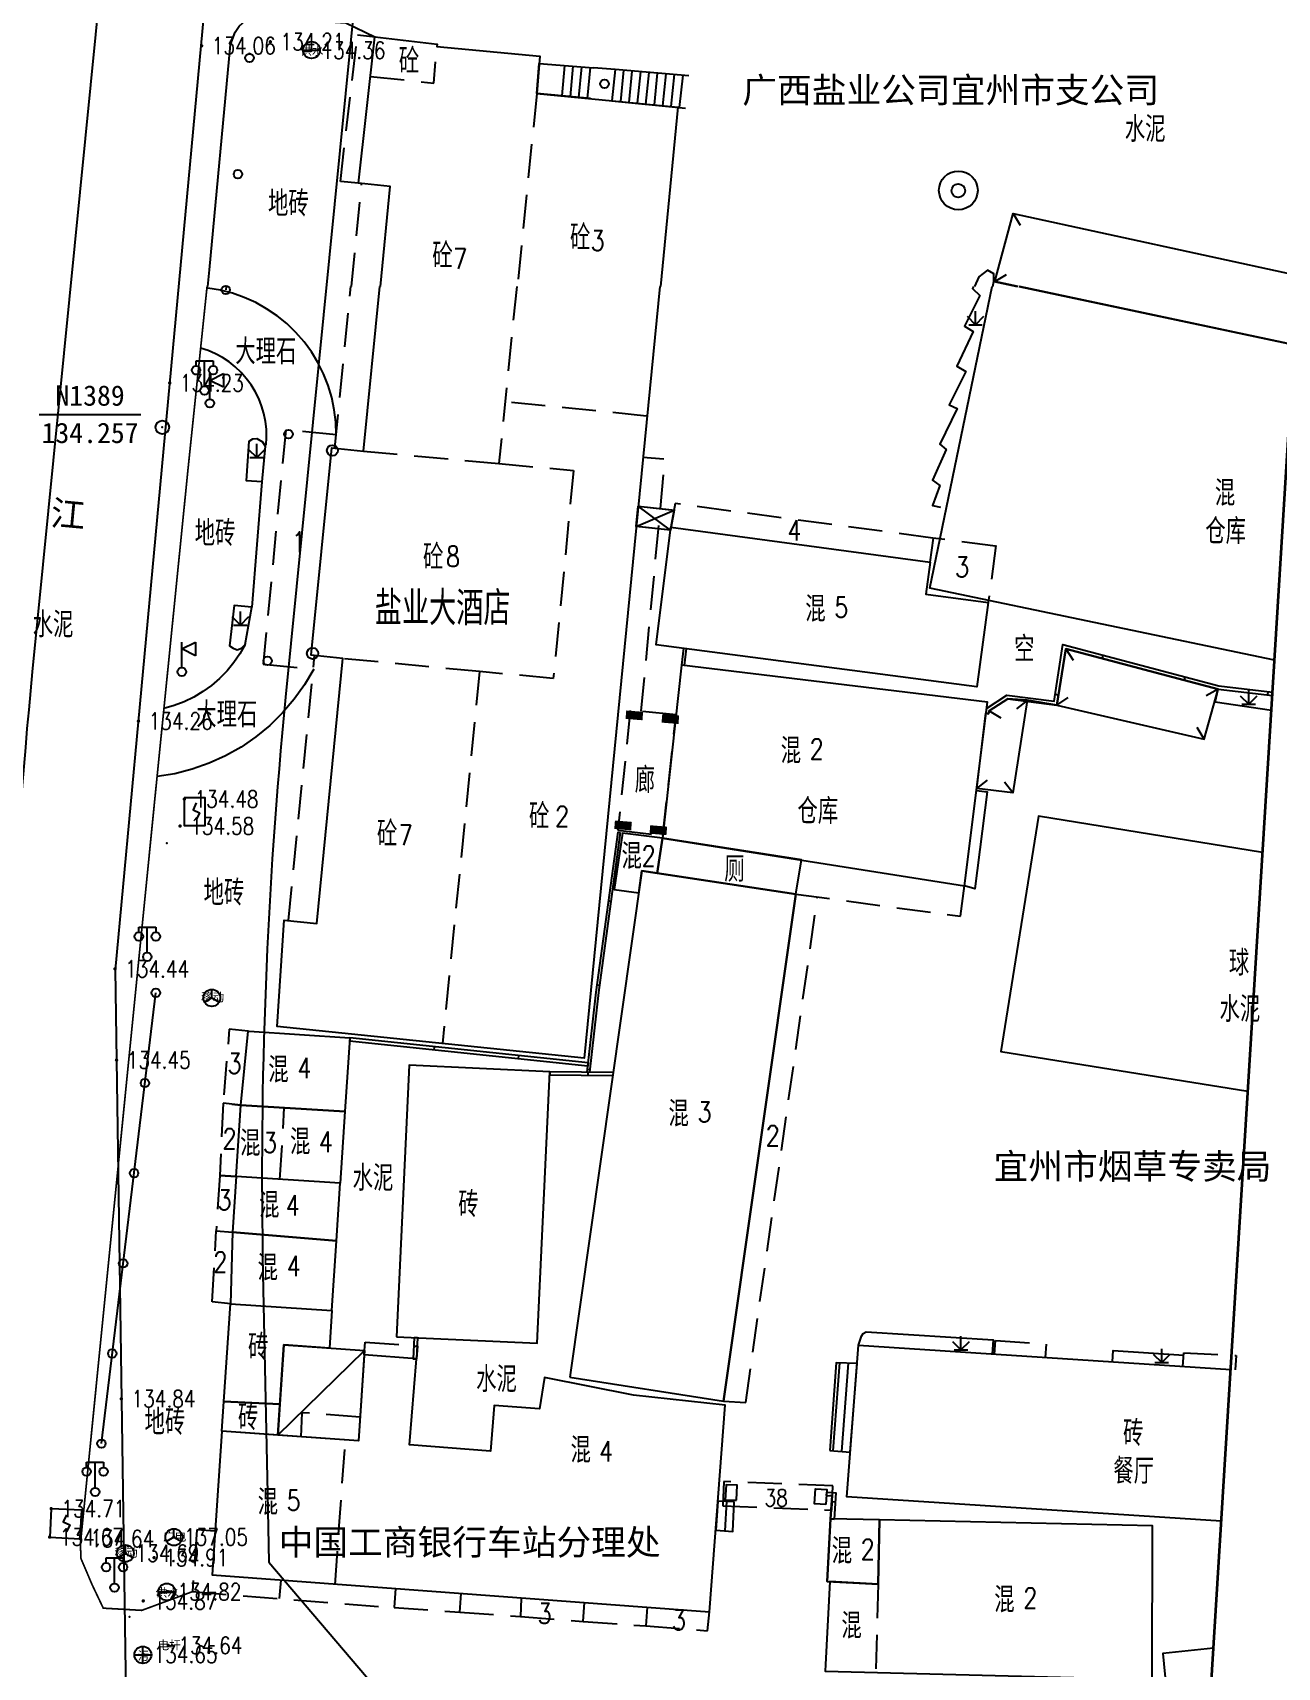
# Model space of a CAD drawing. Extents: x 529262 to 576451, y 2694391 to 2717535.
# Drawn here: x 565179.6 to 565252.9, y 2710315.3 to 2710411.6 of the extents above; entities that cross this region are included whole.
import ezdxf
from ezdxf.enums import TextEntityAlignment as Align
from ezdxf.xclip import XClip

# ---------------------------------------------------------------- set-up
doc = ezdxf.new("R2010")
doc.units = 0
doc.header["$XCLIPFRAME"] = 0
doc.linetypes.add('ACAD_ISO12W100', pattern=[22, 12, -3, 0.5, -3, 0.5, -3])
doc.linetypes.add('X5', pattern=[3, 2, -1])
doc.layers.add('ASSIST', color=7, linetype='Continuous', plot=False)
for name, color, linetype in [('COMPONENT', 8, 'Continuous'), ('DLDW', 8, 'Continuous'), ('DLSS', 4, 'Continuous'), ('DMTZ', 8, 'Continuous'), ('GCD', 8, 'Continuous'), ('GXYZ', 8, 'Continuous'), ('JMD', 8, 'Continuous'), ('KZD', 8, 'Continuous'), ('PP-COM', 7, 'Continuous'), ('RD-中线', 40, 'Continuous'), ('RD-红线', 7, 'Continuous'), ('ZBTZ', 8, 'Continuous'), ('ZJ', 7, 'Continuous'), ('污水管径标注_W10-', 202, 'Continuous')]:
    doc.layers.add(name, color=color, linetype=linetype)
doc.layers.add('控制界线1', color=30, linetype='ACAD_ISO12W100', lineweight=35)
doc.styles.add('HZ', font='rs.shx', dxfattribs={"width": 0.8, "bigfont": 'hztxt.shx'})
doc.styles.add('宋体', font='', dxfattribs={"width": 0.75})
doc.styles.add('等线体', font='simhei.ttf')
doc.styles.get('宋体').set_extended_font_data('SimSun')
doc.linetypes.add('10422', pattern='A,0.75,[150,AAA.SHX,S=0.5,R=0,X=0,Y=0.5],1.5,[177,AAA.SHX,S=1,R=0,X=0,Y=0.4],0.75', length=3)
doc.linetypes.add('1161', pattern='A,0,[149,AAA.SHX,S=0.15,R=0,X=0,Y=0],-1.6', length=1.6)

# ---------------------------------------------------------------- blocks, each defined once
blk = doc.blocks.new('A$C19FD0107')
at = {"layer": 'RD-中线', "color": 8, "linetype": 'Continuous', "flags": 128}
blk.add_lwpolyline([(-5786, 16309.457), (-5818.395, 15983.383, 0.029847), (-5819.803, 15947.626), (-5819.001, 15908.169)], format="xyb", dxfattribs=at)
at = {"layer": 'RD-红线', "color": 8, "linetype": 'Continuous', "flags": 128}
blk.add_lwpolyline([(-5774.908, 16269.383), (-5803.469, 15981.9, 0.029847), (-5804.806, 15947.931), (-5804.543, 15934.986), (-5804.461, 15930.945)], format="xyb", dxfattribs=at)
at = {"layer": 'RD-红线', "color": 8, "linetype": 'Continuous'}
blk.add_lwpolyline([(-5804.461, 15930.945), (-5792.159, 15916.494, 0.356504)], format="xyb", dxfattribs=at)
blk = doc.blocks.new('GC200')
at = {"linetype": 'Continuous', "const_width": 0.2, "flags": 128}
blk.add_lwpolyline([(-0.1, 0, 1), (0.1, 0, 1)], format="xyb", close=True, dxfattribs=at)
blk = doc.blocks.new('gc122')
at = {"color": 8}
blk.add_circle((0, 0), 0.8, dxfattribs=at)
blk = doc.blocks.new('gc170')
at = {"color": 8, "linetype": 'Continuous'}
blk.add_circle((0, 0), 0.5, dxfattribs=at)
blk = doc.blocks.new('gcbj0107')
for q in [(-0.87, -0.5), (0, 1), (0.87, -0.5)]:
    blk.add_line((0, 0), q)
blk.add_circle((0, 0), 1)
blk = doc.blocks.new('gcbj0101')
blk.add_line((-1, 0), (1, 0))
blk.add_circle((0, 0), 1)
blk = doc.blocks.new('gcbj0102')
for p, q in [((-1, 0), (1, 0)), ((0, -1), (0, 1))]:
    blk.add_line(p, q)
blk.add_circle((0, 0), 1)

msp = doc.modelspace()

# ---------------------------------------------------------------- linework, layer by layer
at = {"layer": 'ASSIST', "color": 252, "linetype": 'Continuous', "flags": 128}
for points in [[(565191.012, 2710396.687), (565190.992, 2710396.484)], [(565191.012, 2710396.687), (565190.992, 2710396.484)], [(565183.668, 2710328.521), (565186.877, 2710355.076)], [(565183.668, 2710328.521), (565186.877, 2710355.076)]]:
    msp.add_lwpolyline(points, dxfattribs=at)
for points in [[(565217.198, 2710382.344), (565215.173, 2710382.554), (565215.289, 2710383.739), (565217.402, 2710383.522)], [(565217.198, 2710382.344), (565215.173, 2710382.554), (565215.289, 2710383.739), (565217.402, 2710383.522)], [(565226.574, 2710328.111), (565227.784, 2710328.017), (565228.189, 2710333.235), (565226.953, 2710333.29)], [(565226.574, 2710328.111), (565227.784, 2710328.017), (565228.189, 2710333.235), (565226.953, 2710333.29)], [(565220.954, 2710325.101), (565219.993, 2710325.128), (565219.863, 2710323.417), (565220.871, 2710323.34)], [(565220.954, 2710325.101), (565219.993, 2710325.128), (565219.863, 2710323.417), (565220.871, 2710323.34)]]:
    msp.add_lwpolyline(points, close=True, dxfattribs=at)
at = {"layer": 'ASSIST', "color": 252, "linetype": 'Continuous'}
for p in [(565187.524, 2710363.905), (565187.524, 2710363.905), (565183.412, 2710323.444), (565183.412, 2710323.444), (565185.33, 2710318.32), (565185.33, 2710318.32)]:
    msp.add_point(p, dxfattribs=at)
at = {"layer": 'DLDW', "color": 252}
for p, q in [((565189.246, 2710392.013), (565189.246, 2710392.313)), ((565189.246, 2710392.313), (565190.246, 2710392.313)), ((565189.746, 2710390.813), (565189.746, 2710392.313)), ((565190.246, 2710392.313), (565190.246, 2710392.013)), ((565190.053, 2710390.06, 134.389), (565190.053, 2710391.56, 134.389)), ((565190.053, 2710391.16, 134.389), (565190.853, 2710391.56, 134.389)), ((565190.853, 2710391.56, 134.389), (565190.853, 2710390.76, 134.389)), ((565190.853, 2710390.76, 134.389), (565190.053, 2710391.16, 134.389)), ((565188.41, 2710374.236, 134.217), (565188.41, 2710375.736, 134.217)), ((565188.41, 2710375.336, 134.217), (565189.21, 2710375.736, 134.217)), ((565189.21, 2710374.936, 134.217), (565188.41, 2710375.336, 134.217)), ((565189.21, 2710375.736, 134.217), (565189.21, 2710374.936, 134.217)), ((565185.873, 2710358.65), (565185.873, 2710358.95)), ((565185.873, 2710358.95), (565186.873, 2710358.95)), ((565186.373, 2710357.45), (565186.373, 2710358.95)), ((565186.873, 2710358.95), (565186.873, 2710358.65)), ((565182.798, 2710327.124), (565182.798, 2710327.424)), ((565182.798, 2710327.424), (565183.798, 2710327.424)), ((565183.298, 2710325.924), (565183.298, 2710327.424)), ((565183.798, 2710327.424), (565183.798, 2710327.124)), ((565183.942, 2710321.491), (565183.942, 2710321.791)), ((565183.942, 2710321.791), (565184.942, 2710321.791)), ((565184.442, 2710320.291), (565184.442, 2710321.791)), ((565184.942, 2710321.791), (565184.942, 2710321.491))]:
    msp.add_line(p, q, dxfattribs=at)
at = {"layer": 'DLDW', "color": 252, "linetype": '1161'}
msp.add_lwpolyline([(565252.08, 2710363.336), (565238.876, 2710365.479), (565236.649, 2710351.623), (565251.211, 2710349.279)], dxfattribs=at)
at = {"layer": 'DLDW', "color": 252, "linetype": 'Continuous', "flags": 128}
msp.add_lwpolyline([(565224.582, 2710360.898), (565224.908, 2710362.904), (565216.723, 2710364.194), (565216.412, 2710362.122)], close=True, dxfattribs=at)
at = {"layer": 'DLDW', "color": 252}
for centre in [(565189.246, 2710391.763), (565190.246, 2710391.763), (565189.746, 2710390.563), (565190.053, 2710389.81, 134.389), (565188.41, 2710373.986, 134.217), (565185.873, 2710358.4), (565186.873, 2710358.4), (565186.373, 2710357.2), (565182.798, 2710326.874), (565183.798, 2710326.874), (565183.298, 2710325.674), (565183.942, 2710321.241), (565184.942, 2710321.241), (565184.442, 2710320.041)]:
    msp.add_circle(centre, 0.25, dxfattribs=at)
at = {"layer": 'DLSS', "linetype": 'Continuous'}
for points in [[(565191.273, 2710410.951), (565191.557, 2710411.675), (565191.789, 2710412.033), (565192.194, 2710412.398), (565192.652, 2710412.557), (565198.07, 2710412.225), (565199.772, 2710411.396)], [(565189.934, 2710396.687), (565190.038, 2710397.677), (565191.273, 2710410.951)]]:
    msp.add_lwpolyline(points, dxfattribs=at)
at = {"layer": 'DLSS', "linetype": 'Continuous', "const_width": 0.1}
for points in [[(565186.828, 2710366.608), (565188.763, 2710385.847), (565189.894, 2710396.687)], [(565186.828, 2710366.608), (565182.433, 2710322.608), (565182.466, 2710321.752), (565183.123, 2710320.209), (565183.78, 2710318.829), (565186.05, 2710318.7), (565189.031, 2710319.802)]]:
    msp.add_lwpolyline(points, dxfattribs=at)
at = {"layer": 'DMTZ', "linetype": '10422', "flags": 128}
for points in [[(565252.597, 2710371.712), (565249.29, 2710372.196), (565249.455, 2710372.965)], [(565235.218, 2710366.994), (565235.857, 2710366.915), (565235.115, 2710361.212), (565234.525, 2710361.389)], [(565228.273, 2710334.315), (565228.451, 2710334.846), (565228.551, 2710335.001), (565228.713, 2710335.115), (565236.21, 2710334.646), (565236.154, 2710333.8)], [(565220.871, 2710323.34), (565220.954, 2710325.101)]]:
    msp.add_lwpolyline(points, dxfattribs=at)
at = {"layer": 'DMTZ', "linetype": '10422'}
msp.add_lwpolyline([(565243.227, 2710333.338), (565243.272, 2710334.018), (565247.428, 2710333.736)], dxfattribs=at)
at = {"layer": 'GXYZ', "linetype": 'Continuous', "flags": 128}
for points in [[(565188.551, 2710366.573), (565188.551, 2710364.933), (565189.78, 2710364.933), (565189.78, 2710366.573)], [(565180.717, 2710324.688), (565180.623, 2710323.015), (565182.417, 2710322.921), (565182.511, 2710324.594)]]:
    msp.add_lwpolyline(points, close=True, dxfattribs=at)
for points in [[(565189.262, 2710366.27), (565189.071, 2710365.859), (565189.453, 2710365.681), (565189.262, 2710365.27)], [(565181.61, 2710324.333), (565181.418, 2710323.922), (565181.801, 2710323.744), (565181.61, 2710323.333)]]:
    msp.add_lwpolyline(points, dxfattribs=at)
at = {"layer": 'JMD', "linetype": 'Continuous'}
for p, q in [((565209.315, 2710408.067), (565209.459, 2710409.831)), ((565209.459, 2710409.831), (565212.665, 2710409.569)), ((565210.807, 2710407.92), (565210.968, 2710409.708)), ((565211.305, 2710407.871), (565211.471, 2710409.666)), ((565211.803, 2710407.822), (565211.974, 2710409.625)), ((565212.3, 2710407.773), (565212.477, 2710409.584)), ((565213.928, 2710409.465), (565213.747, 2710407.631)), ((565218.274, 2710409.109), (565213.928, 2710409.465)), ((565214.426, 2710409.424), (565214.243, 2710407.581)), ((565214.924, 2710409.383), (565214.739, 2710407.532)), ((565215.423, 2710409.343), (565215.235, 2710407.483)), ((565215.921, 2710409.302), (565215.732, 2710407.434)), ((565216.419, 2710409.261), (565216.228, 2710407.385)), ((565216.918, 2710409.22), (565216.724, 2710407.336)), ((565217.416, 2710409.179), (565217.22, 2710407.286)), ((565217.914, 2710409.138), (565217.716, 2710407.237)), ((565212.486, 2710407.755), (565209.315, 2710408.067)), ((565213.747, 2710407.631), (565218.074, 2710407.202)), ((565237.378, 2710400.995), (565237.794, 2710400.312)), ((565236.303, 2710396.978), (565236.985, 2710397.396)), ((565217.198, 2710382.344), (565215.289, 2710383.739)), ((565215.173, 2710382.554), (565217.402, 2710383.522)), ((565240.476, 2710375.349), (565240.913, 2710374.68)), ((565240.476, 2710375.349), (565240.913, 2710374.68)), ((565242.641, 2710374.774), (565242.692, 2710374.968)), ((565242.641, 2710374.774), (565242.692, 2710374.968)), ((565247.473, 2710373.491), (565247.525, 2710373.685)), ((565247.473, 2710373.491), (565247.525, 2710373.685)), ((565238.215, 2710372.31), (565237.585, 2710371.816)), ((565240.054, 2710372.622), (565239.857, 2710372.652)), ((565240.054, 2710372.622), (565239.857, 2710372.652)), ((565239.964, 2710372.035), (565240.626, 2710372.483)), ((565239.964, 2710372.035), (565240.626, 2710372.483)), ((565249.455, 2710372.965), (565248.76, 2710372.569)), ((565252.385, 2710372.623), (565252.408, 2710372.822)), ((565252.385, 2710372.623), (565252.408, 2710372.822)), ((565235.933, 2710371.523), (565235.781, 2710371.552)), ((565235.933, 2710371.523), (565235.781, 2710371.552)), ((565235.964, 2710371.689), (565236.653, 2710371.283)), ((565248.628, 2710370.024), (565248.22, 2710370.713)), ((565235.233, 2710367.12), (565235.873, 2710367.601)), ((565237.36, 2710366.857), (565236.878, 2710367.496)), ((565214.092, 2710364.536), (565214.24, 2710364.516)), ((565213.541, 2710360.509), (565213.689, 2710360.488)), ((565212.863, 2710355.555), (565213.012, 2710355.534)), ((565198.302, 2710352.428), (565198.281, 2710352.229)), ((565203.275, 2710351.905), (565203.254, 2710351.706)), ((565208.247, 2710351.382), (565208.227, 2710351.183)), ((565212.336, 2710350.952), (565212.316, 2710350.753)), ((565210.091, 2710350.428), (565210.088, 2710350.228)), ((565212.296, 2710350.587), (565212.445, 2710350.57)), ((565212.323, 2710350.4), (565212.321, 2710350.2)), ((565202.099, 2710334.774), (565202.299, 2710334.765)), ((565194.054, 2710329.018), (565199.165, 2710334.016)), ((565202.041, 2710333.517), (565202.241, 2710333.508)), ((565202.076, 2710334.271), (565202.275, 2710334.262)), ((565226.787, 2710328.094), (565227.17, 2710333.28)), ((565228.189, 2710333.235), (565226.953, 2710333.29)), ((565227.285, 2710328.056), (565227.68, 2710333.257)), ((565227.784, 2710328.017), (565228.189, 2710333.235)), ((565226.574, 2710328.111), (565227.784, 2710328.017)), ((565219.993, 2710325.128), (565219.863, 2710323.417)), ((565220.954, 2710325.101), (565219.993, 2710325.128)), ((565220.493, 2710325.114), (565220.388, 2710323.377)), ((565226.389, 2710325.466), (565226.403, 2710325.666)), ((565226.727, 2710325.444), (565226.577, 2710325.455)), ((565226.702, 2710325.107), (565226.902, 2710325.092)), ((565226.63, 2710324.095), (565226.829, 2710324.081)), ((565219.863, 2710323.417), (565220.871, 2710323.34))]:
    msp.add_line(p, q, dxfattribs=at)
at = {"layer": 'JMD', "linetype": 'X5'}
for points in [[(565198.824, 2710402.777), (565197.746, 2710402.873), (565198.762, 2710411.515), (565199.822, 2710411.396)], [(565209.315, 2710408.067), (565208.175, 2710396.687)], [(565198.398, 2710396.687), (565198.995, 2710402.759)], [(565197.422, 2710387.16), (565198.358, 2710396.687)], [(565208.135, 2710396.687), (565207.091, 2710386.253), (565211.49, 2710385.848), (565210.286, 2710373.598), (565205.953, 2710374.006), (565203.758, 2710352.095)], [(565197.501, 2710387.959), (565194.526, 2710388.251), (565193.202, 2710374.431), (565196.177, 2710374.139)], [(565236.334, 2710381.398), (565232.643, 2710381.87), (565217.471, 2710383.899), (565217.219, 2710382.506)], [(565236.366, 2710381.43), (565235.919, 2710378.083)], [(565194.689, 2710359.343), (565196.222, 2710374.944)], [(565220.326, 2710331.031), (565221.624, 2710330.947), (565225.853, 2710360.726)], [(565191.881, 2710348.461), (565190.844, 2710348.584), (565190.641, 2710344.322), (565191.608, 2710344.258)], [(565191.608, 2710344.258), (565190.641, 2710344.322), (565190.429, 2710341.058), (565191.398, 2710340.978)], [(565191.265, 2710336.76), (565190.194, 2710336.882), (565190.429, 2710341.058), (565191.398, 2710340.978)], [(565199.147, 2710333.744), (565199.199, 2710334.498), (565202.297, 2710334.272), (565202.241, 2710333.508)], [(565236.289, 2710333.791), (565236.342, 2710334.605), (565239.324, 2710334.389), (565239.272, 2710333.597)], [(565247.385, 2710333.067), (565247.438, 2710333.878), (565250.517, 2710333.713), (565250.461, 2710332.866)], [(565190.381, 2710323.363), (565189.291, 2710323.446), (565189.031, 2710319.802)], [(565200.997, 2710319.984), (565200.914, 2710318.86), (565204.777, 2710318.599), (565204.858, 2710319.697)], [(565208.401, 2710319.4), (565208.354, 2710318.341), (565212.052, 2710318.042), (565212.135, 2710319.155)], [(565215.817, 2710318.88), (565215.736, 2710317.783), (565219.377, 2710317.503), (565219.498, 2710318.606)]]:
    msp.add_lwpolyline(points, dxfattribs=at)
at = {"layer": 'JMD', "linetype": 'Continuous'}
for points in [[(565200.106, 2710396.687), (565200.688, 2710402.583), (565198.824, 2710402.777), (565199.772, 2710411.396), (565199.772, 2710411.396), (565203.444, 2710410.964), (565203.43, 2710410.821), (565209.494, 2710410.252), (565209.494, 2710410.252), (565209.315, 2710408.067), (565217.634, 2710407.248), (565216.598, 2710396.687)], [(565216.559, 2710396.687), (565212.103, 2710351.229), (565194.033, 2710353.103), (565194.442, 2710359.367), (565196.355, 2710359.164), (565197.891, 2710374.768), (565196.029, 2710374.964), (565197.236, 2710387.178), (565199.11, 2710386.99), (565200.067, 2710396.687)], [(565232.473, 2710378.924), (565236.15, 2710396.687)], [(565236.192, 2710396.687), (565236.253, 2710396.978)], [(565217.219, 2710382.506), (565232.494, 2710380.454)], [(565217.963, 2710375.378), (565217.853, 2710374.385)], [(565218.112, 2710375.358), (565218.002, 2710374.369)], [(565249.455, 2710372.965), (565240.476, 2710375.349), (565239.964, 2710372.035), (565238.198, 2710372.312), (565237.065, 2710372.408), (565235.964, 2710371.689), (565235.933, 2710371.523)], [(565249.455, 2710372.965), (565240.476, 2710375.349), (565239.964, 2710372.035), (565238.198, 2710372.312), (565237.065, 2710372.408), (565235.964, 2710371.689), (565235.933, 2710371.523)], [(565214.092, 2710364.536), (565212.804, 2710355.12), (565212.275, 2710350.401)], [(565214.24, 2710364.516), (565212.952, 2710355.102), (565212.425, 2710350.399)], [(565224.582, 2710360.898), (565220.326, 2710331.031)], [(565249.646, 2710323.947), (565227.58, 2710325.388), (565228.273, 2710334.315), (565250.198, 2710332.883)], [(565226.63, 2710324.095), (565226.727, 2710325.444)], [(565226.427, 2710320.407), (565226.63, 2710324.095)]]:
    msp.add_lwpolyline(points, dxfattribs=at)
at = {"layer": 'JMD', "linetype": 'X5', "flags": 128}
for points, elevation in [([(565199.516, 2710409.069), (565203.245, 2710408.674), (565203.44, 2710410.942)], -511.111), ([(565215.469, 2710371.664), (565216.88, 2710386.518), (565215.572, 2710386.619)], -529.965), ([(565232.494, 2710380.454), (565232.682, 2710381.865)], 134.581), ([(565197.432, 2710320.199), (565198.041, 2710328.733)], -853.461), ([(565194.17, 2710319.395), (565194.252, 2710320.487)], -855.31), ([(565229.421, 2710320.248), (565229.285, 2710315.047)], -852.009)]:
    msp.add_lwpolyline(points, dxfattribs=dict(at, elevation=elevation))
at = {"layer": 'JMD', "linetype": 'Continuous', "flags": 128}
for points in [[(565213.928, 2710409.465), (565212.665, 2710409.569)], [(565237.673, 2710396.687), (565236.303, 2710396.978), (565237.378, 2710400.995), (565254.18, 2710397.332)], [(565252.78, 2710374.667), (565232.473, 2710378.924), (565236.15, 2710396.687)], [(565236.192, 2710396.687), (565236.253, 2710396.978), (565237.626, 2710396.687)], [(565237.713, 2710396.687), (565253.928, 2710393.247)], [(565253.928, 2710393.252), (565237.76, 2710396.687)], [(565235.816, 2710371.832), (565237.017, 2710372.616), (565239.796, 2710372.258), (565240.312, 2710375.6), (565249.492, 2710373.162), (565252.664, 2710372.792)], [(565235.816, 2710371.832), (565237.017, 2710372.616), (565239.796, 2710372.258), (565240.312, 2710375.6), (565249.492, 2710373.162), (565252.664, 2710372.792)], [(565235.933, 2710371.523), (565235.964, 2710371.689), (565237.065, 2710372.408), (565239.964, 2710372.035), (565240.476, 2710375.349), (565249.455, 2710372.965), (565252.652, 2710372.592)], [(565235.933, 2710371.523), (565235.964, 2710371.689), (565237.065, 2710372.408), (565238.198, 2710372.312), (565239.964, 2710372.035), (565240.476, 2710375.349), (565249.455, 2710372.965), (565252.652, 2710372.592)], [(565235.933, 2710371.523), (565235.964, 2710371.689), (565237.065, 2710372.408), (565239.964, 2710372.035), (565240.476, 2710375.349), (565249.455, 2710372.965), (565252.652, 2710372.592)], [(565235.933, 2710371.523), (565235.964, 2710371.689), (565237.065, 2710372.408), (565238.198, 2710372.312), (565239.964, 2710372.035), (565240.476, 2710375.349), (565249.455, 2710372.965), (565252.652, 2710372.592)], [(565212.316, 2710350.753), (565198.281, 2710352.229)], [(565212.336, 2710350.952), (565198.302, 2710352.428)], [(565213.783, 2710350.182), (565210.088, 2710350.228)], [(565213.812, 2710350.381), (565210.091, 2710350.428)], [(565202.099, 2710334.774), (565202.041, 2710333.517)], [(565202.299, 2710334.765), (565202.241, 2710333.508)], [(565226.389, 2710325.466), (565226.727, 2710325.444), (565226.63, 2710324.095)], [(565226.403, 2710325.666), (565226.941, 2710325.63), (565226.829, 2710324.081)], [(565249.184, 2710316.464), (565246.206, 2710316.149), (565247.12, 2710306.664), (565248.587, 2710306.806)]]:
    msp.add_lwpolyline(points, dxfattribs=at)
at = {"layer": 'JMD', "linetype": 'X5', "flags": 128}
for points in [[(565215.787, 2710389.059), (565207.455, 2710389.894)], [(565199.11, 2710386.99), (565207.091, 2710386.253)], [(565215.289, 2710383.739), (565217.402, 2710383.522)], [(565217.198, 2710382.344), (565215.173, 2710382.554)], [(565205.953, 2710374.006), (565197.891, 2710374.768)], [(565192.315, 2710352.827), (565191.202, 2710352.934), (565190.844, 2710348.584), (565191.881, 2710348.461)], [(565194.19, 2710344.089), (565194.444, 2710348.307)], [(565198.911, 2710330.088), (565195.48, 2710330.339), (565195.422, 2710328.92)], [(565189.031, 2710319.802), (565200.914, 2710318.86)], [(565204.777, 2710318.599), (565208.354, 2710318.341)], [(565212.052, 2710318.042), (565215.736, 2710317.783)]]:
    msp.add_lwpolyline(points, dxfattribs=at)
at = {"layer": 'JMD', "linetype": 'Continuous', "flags": 128}
for points in [[(565217.219, 2710382.506), (565232.494, 2710380.454), (565232.246, 2710378.566), (565235.919, 2710378.083), (565235.251, 2710373.1), (565216.358, 2710375.589)], [(565239.964, 2710372.035), (565248.628, 2710370.024), (565249.455, 2710372.965), (565240.476, 2710375.349)], [(565234.525, 2710361.389), (565235.862, 2710372.201), (565217.853, 2710374.385), (565216.723, 2710364.194)], [(565238.215, 2710372.31), (565237.36, 2710366.857), (565235.233, 2710367.12), (565235.781, 2710371.552), (565235.933, 2710371.523), (565235.964, 2710371.689), (565237.065, 2710372.408)], [(565216.723, 2710364.194), (565214.359, 2710364.488), (565213.879, 2710361.17), (565215.327, 2710360.963), (565215.512, 2710362.257), (565216.412, 2710362.122)], [(565211.263, 2710332.447), (565220.326, 2710331.031), (565224.582, 2710360.898), (565215.512, 2710362.257)], [(565192.383, 2710352.816), (565198.302, 2710352.428), (565198.019, 2710348.092), (565191.881, 2710348.461), (565192.315, 2710352.827)], [(565198.019, 2710348.092), (565197.742, 2710343.857), (565191.608, 2710344.258), (565191.881, 2710348.461)], [(565191.398, 2710340.978), (565191.265, 2710336.76), (565197.251, 2710336.361), (565197.52, 2710340.472)], [(565219.498, 2710318.606), (565220.424, 2710330.79), (565215.011, 2710331.382), (565209.768, 2710332.424), (565209.483, 2710330.565), (565206.802, 2710330.776), (565206.597, 2710328.084), (565201.811, 2710328.449), (565202.241, 2710333.508), (565199.147, 2710333.744), (565198.82, 2710328.677), (565190.774, 2710329.252), (565190.186, 2710320.79)], [(565194.054, 2710329.018), (565194.413, 2710334.333), (565199.165, 2710334.016), (565198.82, 2710328.677)], [(565190.774, 2710329.252), (565190.874, 2710331.004), (565194.177, 2710330.841), (565194.054, 2710329.018)], [(565221.075, 2710325.186), (565221.131, 2710326.077), (565220.47, 2710326.09), (565220.414, 2710325.199)], [(565245.577, 2710314.623), (565245.584, 2710323.689), (565229.502, 2710324.033), (565229.421, 2710320.248), (565226.58, 2710320.402), (565226.325, 2710315.504), (565226.315, 2710315.124)], [(565229.421, 2710320.248), (565229.502, 2710324.033), (565226.63, 2710324.095), (565226.427, 2710320.407)]]:
    msp.add_lwpolyline(points, close=True, dxfattribs=at)
at = {"layer": 'JMD', "const_width": 1}
for points in [[(565215.086, 2710371.674), (565215.046, 2710371.176)], [(565217.208, 2710371.455), (565217.168, 2710370.957)], [(565214.421, 2710365.19), (565214.381, 2710364.691)], [(565216.499, 2710364.911), (565216.458, 2710364.413)]]:
    msp.add_lwpolyline(points, dxfattribs=at)
at = {"layer": 'JMD', "linetype": 'X5'}
for points in [[(565216.739, 2710364.347), (565217.528, 2710371.456), (565214.829, 2710371.718), (565214.098, 2710364.668)], [(565226.699, 2710324.599), (565226.755, 2710326.038), (565220.338, 2710326.288), (565220.282, 2710324.849)]]:
    msp.add_lwpolyline(points, close=True, dxfattribs=at)
at = {"layer": 'JMD', "linetype": 'X5', "elevation": -416.55}
msp.add_lwpolyline([(565224.582, 2710360.898), (565234.276, 2710359.587), (565234.525, 2710361.389)], dxfattribs=at)
at = {"layer": 'JMD', "linetype": 'Continuous', "flags": 128}
for points, elevation in [([(565201.059, 2710334.822), (565209.35, 2710334.438), (565210.091, 2710350.428), (565201.8, 2710350.812)], -0.183), ([(565197.742, 2710343.857), (565191.608, 2710344.258), (565191.398, 2710340.978), (565197.52, 2710340.472)], -0.183), ([(565197.251, 2710336.361), (565197.107, 2710334.153), (565194.413, 2710334.333), (565194.177, 2710330.841), (565190.874, 2710331.004), (565191.265, 2710336.76)], 134.872)]:
    msp.add_lwpolyline(points, close=True, dxfattribs=dict(at, elevation=elevation))
at = {"layer": 'JMD', "linetype": 'Continuous'}
msp.add_lwpolyline([(565226.355, 2710324.934), (565225.682, 2710324.971), (565225.74, 2710325.858), (565226.413, 2710325.821)], close=True, dxfattribs=at)
for centre, radius in [((565194.694, 2710387.992), 0.25), ((565197.275, 2710387.03), 0.32), ((565196.111, 2710375.075), 0.33), ((565193.46, 2710374.634), 0.25)]:
    msp.add_circle(centre, radius, dxfattribs=at)
at = {"layer": 'KZD', "linetype": 'Continuous'}
msp.add_line((565180.002, 2710389.157), (565186.002, 2710389.157), dxfattribs=at)
at = {"layer": 'KZD'}
msp.add_circle((565187.258, 2710388.393, 134.257), 0.4, dxfattribs=at)
msp.add_point((565187.258, 2710388.393, 134.257), dxfattribs=at)
at = {"layer": 'ZBTZ'}
for p, q in [((565235.164, 2710394.44), (565235.164, 2710395.24)), ((565234.664, 2710394.94), (565235.164, 2710394.44)), ((565234.764, 2710394.44), (565235.564, 2710394.44)), ((565235.164, 2710394.44), (565235.664, 2710394.94)), ((565192.32, 2710387.114), (565192.82, 2710386.613)), ((565192.42, 2710386.613), (565193.22, 2710386.613)), ((565192.82, 2710386.613), (565192.82, 2710387.414)), ((565192.82, 2710386.613), (565193.32, 2710387.114)), ((565191.359, 2710377.239), (565191.859, 2710376.739)), ((565191.859, 2710376.739), (565191.859, 2710377.539)), ((565191.859, 2710376.739), (565192.359, 2710377.239)), ((565191.459, 2710376.739), (565192.259, 2710376.739)), ((565250.761, 2710372.582), (565251.261, 2710372.082)), ((565250.861, 2710372.082), (565251.661, 2710372.082)), ((565251.261, 2710372.082), (565251.261, 2710372.882)), ((565251.261, 2710372.082), (565251.761, 2710372.582)), ((565233.808, 2710334.548), (565234.308, 2710334.048)), ((565234.308, 2710334.048), (565234.308, 2710334.848)), ((565234.308, 2710334.048), (565234.808, 2710334.548)), ((565233.908, 2710334.048), (565234.708, 2710334.048)), ((565245.634, 2710333.798), (565246.134, 2710333.298)), ((565246.134, 2710333.298), (565246.134, 2710334.098)), ((565246.134, 2710333.298), (565246.634, 2710333.798)), ((565245.734, 2710333.298), (565246.534, 2710333.298))]:
    msp.add_line(p, q, dxfattribs=at)
at = {"layer": 'ZBTZ', "linetype": 'Continuous'}
for points in [[(565236.253, 2710396.978), (565236.251, 2710397.435), (565235.865, 2710397.658), (565235.357, 2710397.264), (565235.097, 2710396.687)], [(565235.048, 2710396.687), (565234.995, 2710396.568), (565235.415, 2710396.159), (565234.51, 2710394.358), (565235.025, 2710394.034), (565234.057, 2710391.991), (565234.595, 2710391.682), (565233.61, 2710389.72), (565234.076, 2710389.506), (565233.07, 2710387.407), (565233.431, 2710387.084), (565232.635, 2710385.286), (565233.058, 2710384.965), (565232.624, 2710383.795), (565233.109, 2710383.695)]]:
    msp.add_lwpolyline(points, dxfattribs=at)
at = {"layer": 'ZBTZ', "linetype": '1161', "flags": 128}
for points in [[(565197.501, 2710387.959), (565197.476, 2710388.697), (565197.388, 2710389.43), (565197.238, 2710390.153), (565197.026, 2710390.86), (565196.755, 2710391.547), (565196.426, 2710392.208), (565196.042, 2710392.838), (565195.606, 2710393.433), (565195.12, 2710393.989), (565194.588, 2710394.502), (565194.015, 2710394.967), (565193.404, 2710395.381), (565192.759, 2710395.741), (565192.087, 2710396.046), (565191.39, 2710396.291), (565190.676, 2710396.476), (565189.948, 2710396.6)], [(565193.373, 2710387.344), (565193.401, 2710387.811), (565193.389, 2710388.279), (565193.335, 2710388.743), (565193.242, 2710389.202), (565193.108, 2710389.65), (565192.937, 2710390.085), (565192.728, 2710390.504), (565192.483, 2710390.903), (565192.205, 2710391.278), (565191.895, 2710391.629), (565191.555, 2710391.951), (565191.189, 2710392.242), (565190.799, 2710392.5), (565190.388, 2710392.723), (565189.959, 2710392.91), (565189.516, 2710393.059)], [(565193.124, 2710385.173), (565192.523, 2710377.799)], [(565192.141, 2710375.592), (565191.829, 2710375.047), (565191.472, 2710374.531), (565191.071, 2710374.047), (565190.632, 2710373.599), (565190.155, 2710373.19), (565189.645, 2710372.822), (565189.106, 2710372.5), (565188.542, 2710372.225), (565187.956, 2710371.999), (565187.353, 2710371.823)], [(565196.177, 2710374.139), (565195.64, 2710373.229), (565195.026, 2710372.369), (565194.339, 2710371.565), (565193.584, 2710370.825), (565192.768, 2710370.154), (565191.896, 2710369.556), (565190.975, 2710369.037), (565190.013, 2710368.6), (565189.016, 2710368.249), (565187.992, 2710367.986), (565186.95, 2710367.814)]]:
    msp.add_lwpolyline(points, dxfattribs=at)
at = {"layer": 'ZBTZ', "linetype": 'Continuous'}
for points in [[(565193.124, 2710385.173), (565192.219, 2710385.245), (565192.375, 2710387.58), (565192.583, 2710387.718), (565192.834, 2710387.727), (565193.169, 2710387.546), (565193.319, 2710387.29)], [(565192.523, 2710377.799), (565191.493, 2710377.901), (565191.216, 2710375.517), (565191.438, 2710375.376), (565191.667, 2710375.287), (565191.928, 2710375.381), (565192.141, 2710375.592)]]:
    msp.add_lwpolyline(points, close=True, dxfattribs=at)
for centre, radius in [((565234.153, 2710402.352), 1.141), ((565190.992, 2710396.484), 0.25), ((565186.877, 2710355.076), 0.25), ((565186.236, 2710349.765), 0.25), ((565185.594, 2710344.454), 0.25), ((565184.952, 2710339.143), 0.25), ((565184.31, 2710333.832), 0.25), ((565183.668, 2710328.521), 0.25)]:
    msp.add_circle(centre, radius, dxfattribs=at)
at = {"layer": '控制界线1', "color": 252, "linetype": 'Continuous', "flags": 128}
msp.add_lwpolyline([(565188.368, 2710139.189), (565315.579, 2710129.586), (565330.583, 2710250.72), (565247.22, 2710284.672), (565280.117, 2710817.13), (565209.112, 2710830.885), (565187.376, 2710792.516), (565139.509, 2710295.527), (565131.76, 2710174.472)], close=True, dxfattribs=at)
msp.add_lwpolyline([(565188.368, 2710139.189), (565315.579, 2710129.586), (565330.583, 2710250.72), (565247.22, 2710284.672), (565280.117, 2710817.13), (565209.112, 2710830.885), (565187.376, 2710792.516), (565139.509, 2710295.527), (565131.76, 2710174.472)], close=True, dxfattribs=at)
msp.add_lwpolyline([(565188.368, 2710139.189), (565315.579, 2710129.586), (565330.583, 2710250.72), (565247.22, 2710284.672), (565280.117, 2710817.13), (565209.112, 2710830.885), (565187.376, 2710792.516), (565139.509, 2710295.527), (565131.76, 2710174.472)], close=True, dxfattribs=at)
at = {"layer": '污水管径标注_W10-'}
msp.add_lwpolyline([(565199.226, 2710510.402), (565197.26, 2710490.499), (565195.816, 2710475.893), (565195.293, 2710470.596), (565193.326, 2710450.693), (565191.653, 2710433.763), (565190.022, 2710416.174), (565189.53, 2710410.874), (565187.683, 2710390.959), (565185.836, 2710371.045), (565184.48, 2710356.43), (565184.558, 2710351.108), (565184.85, 2710331.11), (565185.142, 2710311.113)], dxfattribs=at)

# ---------------------------------------------------------------- block references
at = {"layer": 'COMPONENT', "linetype": 'Continuous', "xscale": 0.5, "yscale": 0.5}
for name, p in [('gcbj0101', (565196.042, 2710410.621)), ('gcbj0107', (565190.175, 2710354.782)), ('gcbj0107', (565187.944, 2710323.011)), ('gcbj0107', (565185.08, 2710322.058)), ('gcbj0101', (565187.525, 2710319.789)), ('gcbj0102', (565186.111, 2710316.078))]:
    msp.add_blockref(name, p, dxfattribs=at)
at = {"layer": 'GCD', "linetype": 'Continuous'}
ref = msp.add_blockref('GC200', (565193.62, 2710411.107, 134.205), dxfattribs=dict(at, xscale=0.5, yscale=0.5, zscale=0.5))
ref.add_attrib('height', '134.21', dxfattribs={"linetype": 'Continuous', "height": 1, "style": 'HZ', "width": 0.8}).set_placement((565194.22, 2710411.107, 134.205), align=Align.MIDDLE_LEFT)
ref = msp.add_blockref('GC200', (565189.572, 2710410.869, 134.06), dxfattribs=dict(at, xscale=0.5, yscale=0.5, zscale=0.5))
ref.add_attrib('height', '134.06', dxfattribs={"linetype": 'Continuous', "height": 1, "style": 'HZ', "width": 0.8}).set_placement((565190.172, 2710410.869, 134.06), align=Align.MIDDLE_LEFT)
ref = msp.add_blockref('GC200', (565196.033, 2710410.602, 134.359), dxfattribs=dict(at, xscale=0.5, yscale=0.5, zscale=0.5))
ref.add_attrib('height', '134.36', dxfattribs={"linetype": 'Continuous', "height": 1, "style": 'HZ', "width": 0.8}).set_placement((565196.633, 2710410.602, 134.359), align=Align.MIDDLE_LEFT)
ref = msp.add_blockref('GC200', (565187.695, 2710391.008, 134.23), dxfattribs=dict(at, xscale=0.5, yscale=0.5, zscale=0.5))
ref.add_attrib('height', '134.23', dxfattribs={"linetype": 'Continuous', "height": 1, "style": 'HZ', "width": 0.8}).set_placement((565188.295, 2710391.008, 134.23), align=Align.MIDDLE_LEFT)
ref = msp.add_blockref('GC200', (565185.854, 2710371.085, 134.26), dxfattribs=dict(at, xscale=0.5, yscale=0.5, zscale=0.5))
ref.add_attrib('height', '134.26', dxfattribs={"linetype": 'Continuous', "height": 1, "style": 'HZ', "width": 0.8}).set_placement((565186.454, 2710371.085, 134.26), align=Align.MIDDLE_LEFT)
ref = msp.add_blockref('GC200', (565188.555, 2710366.493, 134.476), dxfattribs=dict(at, xscale=0.5, yscale=0.5, zscale=0.5))
ref.add_attrib('height', '134.48', dxfattribs={"linetype": 'Continuous', "height": 1, "style": 'HZ', "width": 0.8}).set_placement((565189.155, 2710366.493, 134.476), align=Align.MIDDLE_LEFT)
ref = msp.add_blockref('GC200', (565188.305, 2710364.904, 134.576), dxfattribs=dict(at, xscale=0.5, yscale=0.5, zscale=0.5))
ref.add_attrib('height', '134.58', dxfattribs={"linetype": 'Continuous', "height": 1, "style": 'HZ', "width": 0.8}).set_placement((565188.905, 2710364.904, 134.576), align=Align.MIDDLE_LEFT)
ref = msp.add_blockref('GC200', (565184.469, 2710356.489, 134.44), dxfattribs=dict(at, xscale=0.5, yscale=0.5, zscale=0.5))
ref.add_attrib('height', '134.44', dxfattribs={"linetype": 'Continuous', "height": 1, "style": 'HZ', "width": 0.8}).set_placement((565185.069, 2710356.489, 134.44), align=Align.MIDDLE_LEFT)
ref = msp.add_blockref('GC200', (565184.56, 2710351.115, 134.45), dxfattribs=dict(at, xscale=0.5, yscale=0.5, zscale=0.5))
ref.add_attrib('height', '134.45', dxfattribs={"linetype": 'Continuous', "height": 1, "style": 'HZ', "width": 0.8}).set_placement((565185.16, 2710351.115, 134.45), align=Align.MIDDLE_LEFT)
ref = msp.add_blockref('GC200', (565184.844, 2710331.162, 134.84), dxfattribs=dict(at, xscale=0.5, yscale=0.5, zscale=0.5))
ref.add_attrib('height', '134.84', dxfattribs={"linetype": 'Continuous', "height": 1, "style": 'HZ', "width": 0.8}).set_placement((565185.444, 2710331.162, 134.84), align=Align.MIDDLE_LEFT)
ref = msp.add_blockref('GC200', (565180.713, 2710324.691, 134.708), dxfattribs=dict(at, xscale=0.5, yscale=0.5, zscale=0.5))
ref.add_attrib('height', '134.71', dxfattribs={"linetype": 'Continuous', "height": 1, "style": 'HZ', "width": 0.8}).set_placement((565181.313, 2710324.691, 134.708), align=Align.MIDDLE_LEFT)
ref = msp.add_blockref('GC200', (565180.619, 2710323.018, 134.674), dxfattribs=dict(at, xscale=0.5, yscale=0.5, zscale=0.5))
ref.add_attrib('height', '134.67', dxfattribs={"linetype": 'Continuous', "height": 1, "style": 'HZ', "width": 0.8}).set_placement((565181.219, 2710323.018, 134.674), align=Align.MIDDLE_LEFT)
ref = msp.add_blockref('GC200', (565182.413, 2710322.924, 134.644), dxfattribs=dict(at, xscale=0.5, yscale=0.5, zscale=0.5))
ref.add_attrib('height', '134.64', dxfattribs={"linetype": 'Continuous', "height": 1, "style": 'HZ', "width": 0.8}).set_placement((565183.013, 2710322.924, 134.644), align=Align.MIDDLE_LEFT)
ref = msp.add_blockref('GC200', (565187.936, 2710323.019, 137.051), dxfattribs=dict(at, xscale=0.5, yscale=0.5, zscale=0.5))
ref.add_attrib('height', '137.05', dxfattribs={"linetype": 'Continuous', "height": 1, "style": 'HZ', "width": 0.8}).set_placement((565188.536, 2710323.019, 137.051), align=Align.MIDDLE_LEFT)
ref = msp.add_blockref('GC200', (565185.079, 2710322.067, 134.694), dxfattribs=dict(at, xscale=0.5, yscale=0.5, zscale=0.5))
ref.add_attrib('height', '134.69', dxfattribs={"linetype": 'Continuous', "height": 1, "style": 'HZ', "width": 0.8}).set_placement((565185.679, 2710322.067, 134.694), align=Align.MIDDLE_LEFT)
ref = msp.add_blockref('GC200', (565186.773, 2710321.803, 134.907), dxfattribs=dict(at, xscale=0.5, yscale=0.5, zscale=0.5))
ref.add_attrib('height', '134.91', dxfattribs={"linetype": 'Continuous', "height": 1, "style": 'HZ', "width": 0.8}).set_placement((565187.373, 2710321.803, 134.907), align=Align.MIDDLE_LEFT)
ref = msp.add_blockref('GC200', (565187.548, 2710319.796, 134.818), dxfattribs=dict(at, xscale=0.5, yscale=0.5, zscale=0.5))
ref.add_attrib('height', '134.82', dxfattribs={"linetype": 'Continuous', "height": 1, "style": 'HZ', "width": 0.8}).set_placement((565188.148, 2710319.796, 134.818), align=Align.MIDDLE_LEFT)
ref = msp.add_blockref('GC200', (565186.133, 2710319.257, 134.869), dxfattribs=dict(at, xscale=0.5, yscale=0.5, zscale=0.5))
ref.add_attrib('height', '134.87', dxfattribs={"linetype": 'Continuous', "height": 1, "style": 'HZ', "width": 0.8}).set_placement((565186.733, 2710319.257, 134.869), align=Align.MIDDLE_LEFT)
ref = msp.add_blockref('GC200', (565186.142, 2710316.102, 134.653), dxfattribs=dict(at, xscale=0.5, yscale=0.5, zscale=0.5))
ref.add_attrib('height', '134.65', dxfattribs={"linetype": 'Continuous', "height": 1, "style": 'HZ', "width": 0.8}).set_placement((565186.742, 2710316.102, 134.653), align=Align.MIDDLE_LEFT)
ref = msp.add_blockref('GC200', (565187.608, 2710316.631, 134.642), dxfattribs=dict(at, xscale=0.5, yscale=0.5, zscale=0.5))
ref.add_attrib('height', '134.64', dxfattribs={"linetype": 'Continuous', "height": 1, "style": 'HZ', "width": 0.8}).set_placement((565188.208, 2710316.631, 134.642), align=Align.MIDDLE_LEFT)
at = {"layer": 'JMD', "linetype": 'Continuous', "xscale": 0.5, "yscale": 0.5, "zscale": 0.5}
msp.add_blockref('gc170', (565213.306, 2710408.631), dxfattribs=at)
at = {"layer": 'PP-COM'}
ref = msp.add_blockref('A$C19FD0107', (570997.993, 2694390.603), dxfattribs=at)
XClip(ref).set_block_clipping_path([(-9366.4383134884, 14428.6043910822), (-3328.4480743363, 17452.7484863754)])
at = {"layer": 'ZBTZ', "linetype": 'Continuous', "xscale": 0.4999999998610344, "yscale": 0.4999999998610344, "zscale": 0.4999999998610344, "rotation": 264.3058132555566}
for p in [(565192.395, 2710410.155), (565191.712, 2710403.306)]:
    msp.add_blockref('gc170', p, dxfattribs=at)
at = {"layer": 'ZBTZ', "linetype": 'Continuous', "xscale": 0.5, "yscale": 0.5, "zscale": 0.5}
msp.add_blockref('gc122', (565234.148, 2710402.333), dxfattribs=at)

# ---------------------------------------------------------------- texts
at = {"layer": 'DLDW', "color": 252, "linetype": 'Continuous', "style": 'HZ', "width": 0.8}
msp.add_text('厕', height=1.5, rotation=0.00008, dxfattribs=at).set_placement((565220.962, 2710362.403), align=Align.MIDDLE)
at = {"layer": 'DLDW', "color": 252, "linetype": '1161', "style": 'HZ', "width": 0.8}
msp.add_text('球', height=1.5, rotation=0.00008, dxfattribs=at).set_placement((565250.691, 2710356.921), align=Align.MIDDLE)
at = {"layer": 'GXYZ', "linetype": 'Continuous', "style": '宋体'}
for s, p in [('供水', (565196.069, 2710410.595)), ('移动', (565190.219, 2710354.832)), ('广电', (565187.988, 2710323.061)), ('移动', (565185.124, 2710322.108)), ('供水', (565187.552, 2710319.762)), ('污', (565186.147, 2710316.038)), ('电杆', (565187.658, 2710316.664))]:
    msp.add_text(s, height=0.5, dxfattribs=at).set_placement(p, align=Align.MIDDLE)
at = {"layer": 'JMD', "linetype": 'Continuous', "style": 'HZ', "width": 0.8}
for p in [(565202.392, 2710409.978), (565212.471, 2710399.577), (565204.365, 2710398.514)]:
    msp.add_text('砼', height=1.5, dxfattribs=at).set_placement(p, align=Align.MIDDLE_RIGHT)
for s, p in [('3', (565212.5, 2710399.395)), ('7', (565204.394, 2710398.333))]:
    msp.add_text(s, height=1.2, dxfattribs=at).set_placement(p, align=Align.MIDDLE_LEFT)
for s, p in [('混', (565250.465, 2710384.52)), ('砼', (565203.818, 2710380.755)), ('混', (565226.335, 2710377.689)), ('混', (565224.885, 2710369.34)), ('廊', (565216.283, 2710367.612)), ('砼', (565210.057, 2710365.483)), ('砼', (565201.101, 2710364.452)), ('混', (565215.509, 2710363.127)), ('混', (565194.7, 2710350.543)), ('混', (565218.275, 2710347.953)), ('混', (565193.04, 2710346.214)), ('混', (565195.978, 2710346.301)), ('混', (565194.154, 2710342.571)), ('砖', (565205.895, 2710342.618, -138.265)), ('混', (565194.069, 2710338.879)), ('砖', (565193.508, 2710334.215, -138.265)), ('砖', (565192.914, 2710330.069, -138.265)), ('砖', (565245.057, 2710329.139, -138.265)), ('混', (565212.508, 2710328.142)), ('混', (565194.073, 2710325.074)), ('混', (565227.892, 2710322.199)), ('混', (565237.466, 2710319.327)), ('混', (565228.46, 2710317.791))]:
    msp.add_text(s, height=1.5, rotation=0.00008, dxfattribs=at).set_placement(p, align=Align.MIDDLE_RIGHT)
for s, p in [('4', (565224.078, 2710382.324)), ('1', (565194.888, 2710381.638)), ('8', (565203.975, 2710380.785)), ('3', (565233.966, 2710380.173)), ('5', (565226.85, 2710377.79)), ('2', (565225.401, 2710369.441)), ('2', (565210.403, 2710365.476)), ('7', (565201.184, 2710364.384)), ('2', (565215.501, 2710363.135)), ('3', (565191.101, 2710350.916)), ('4', (565195.216, 2710350.643)), ('3', (565218.79, 2710348.054)), ('2', (565190.806, 2710346.486)), ('2', (565222.813, 2710346.668)), ('3', (565193.195, 2710346.256)), ('4', (565196.478, 2710346.301)), ('3', (565190.512, 2710342.882)), ('4', (565194.524, 2710342.563)), ('2', (565190.269, 2710339.215)), ('4', (565194.584, 2710338.98)), ('4', (565212.986, 2710328.074)), ('5', (565194.588, 2710325.175)), ('2', (565228.408, 2710322.299)), ('3', (565209.374, 2710318.516)), ('2', (565237.981, 2710319.428)), ('3', (565217.278, 2710318.133))]:
    msp.add_text(s, height=1.2, rotation=0.00008, dxfattribs=at).set_placement(p, align=Align.MIDDLE_LEFT)
at = {"layer": 'KZD', "linetype": 'Continuous', "style": '等线体'}
for s, p in [('N1389', (565183.002, 2710390.257)), ('134.257', (565183.002, 2710388.057))]:
    msp.add_text(s, height=1.2, rotation=0.00008, dxfattribs=at).set_placement(p, align=Align.MIDDLE)
at = {"layer": 'ZJ', "color": 8, "linetype": 'Continuous', "style": '等线体'}
msp.add_text('广西盐业公司宜州市支公司', height=1.5, dxfattribs=at).set_placement((565233.702, 2710408.288), align=Align.MIDDLE)
at = {"layer": 'ZJ', "color": 8, "linetype": 'Continuous', "style": 'HZ', "width": 0.8}
for s, p in [('水泥', (565245.159, 2710406.033)), ('地砖', (565194.684, 2710401.642))]:
    msp.add_text(s, height=1.5, dxfattribs=at).set_placement(p, align=Align.MIDDLE)
for s, height, rotation, p in [('大理石', 1.5, 0.00008, (565193.355, 2710392.934)), ('地砖', 1.5, 0.00008, (565190.366, 2710382.223)), ('仓库', 1.5, 0.00008, (565249.9, 2710382.342)), ('盐业大酒店', 2, 0.00008, (565203.774, 2710377.838)), ('水泥', 1.5, 0.00008, (565180.821, 2710376.843)), ('空', 1.5, 0.00008, (565238.042, 2710375.415)), ('大理石', 1.5, 0.00008, (565191.058, 2710371.546)), ('仓库', 1.5, 0.00008, (565225.873, 2710365.851)), ('地砖', 1.5, 0.00008, (565190.891, 2710361.044)), ('水泥', 1.5, 0.00008, (565250.738, 2710354.19)), ('水泥', 1.5, 0.00008, (565199.667, 2710344.239)), ('水泥', 1.5, 0.00008, (565206.944, 2710332.386)), ('地砖', 1.5, 0.00008, (565187.412, 2710329.86)), ('餐厅', 1.5, 0.00008, (565244.483, 2710326.98)), ('38', 1, 359.81779, (565223.42, 2710325.326))]:
    msp.add_text(s, height=height, rotation=rotation, dxfattribs=at).set_placement(p, align=Align.MIDDLE)
at = {"layer": 'ZJ', "color": 8, "linetype": 'Continuous', "style": '等线体'}
for s, height, rotation, p in [('江', 1.5, 354.63243, (565181.717, 2710383.307)), ('宜州市烟草专卖局', 1.5, 0.00008, (565244.415, 2710344.893)), ('中国工商银行车站分理处', 1.50001, 0.00008, (565205.362, 2710322.746))]:
    msp.add_text(s, height=height, rotation=rotation, dxfattribs=at).set_placement(p, align=Align.MIDDLE)

doc.saveas('drawing.dxf')
